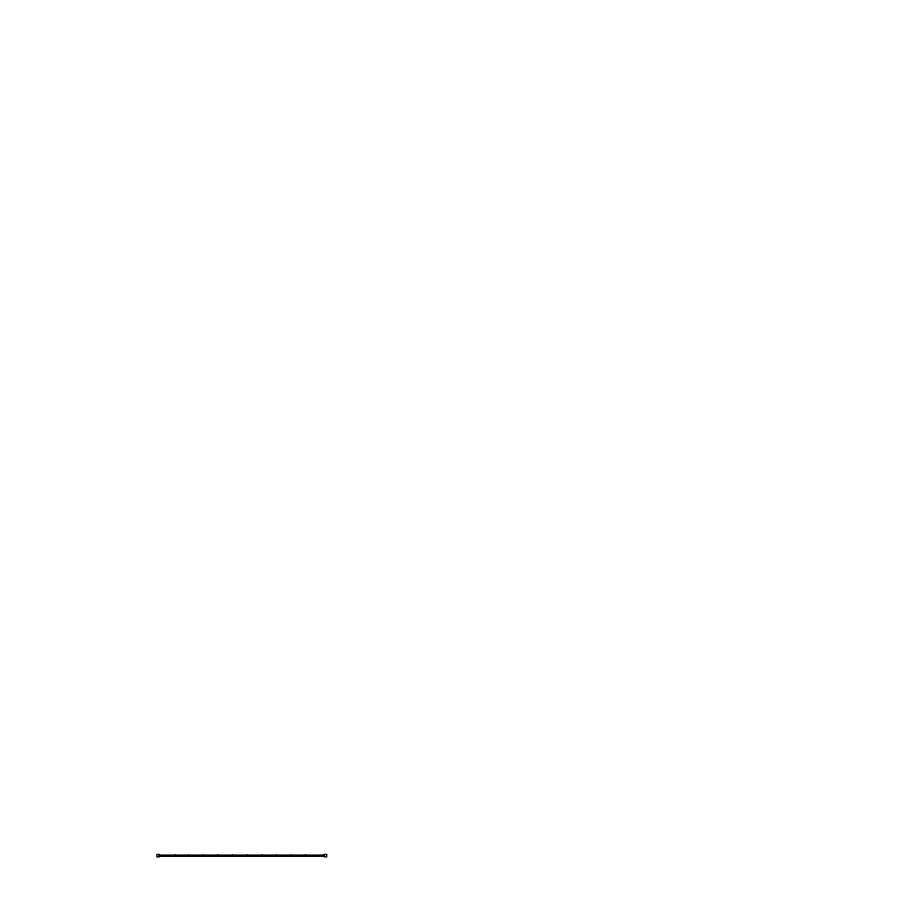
<?xml version="1.0" encoding="UTF-8"?>
<svg xmlns="http://www.w3.org/2000/svg" width="902" height="902" viewBox="0 0 902 902"><rect width="100%" height="100%" fill="white"/><g stroke="black" fill="none" stroke-linecap="round" stroke-linejoin="round"><path stroke-width="1.35" d="M159.304 855.073L324.235 855.073M159.304 856.291L324.235 856.291M305.688 855.073L305.688 856.291M291.053 855.073L291.053 856.291M276.407 855.073L276.407 856.291M261.772 855.073L261.772 856.291M247.137 855.073L247.137 856.291M232.49 855.073L232.49 856.291M217.856 855.073L217.856 856.291M203.221 855.073L203.221 856.291M188.574 855.073L188.574 856.291M175.281 855.073L175.281 856.291M159.304 854.465L156.858 854.465L156.858 856.9L159.304 856.9L159.304 854.465M326.671 854.465L324.235 854.465L324.235 856.9L326.671 856.9L326.671 854.465"/></g></svg>
